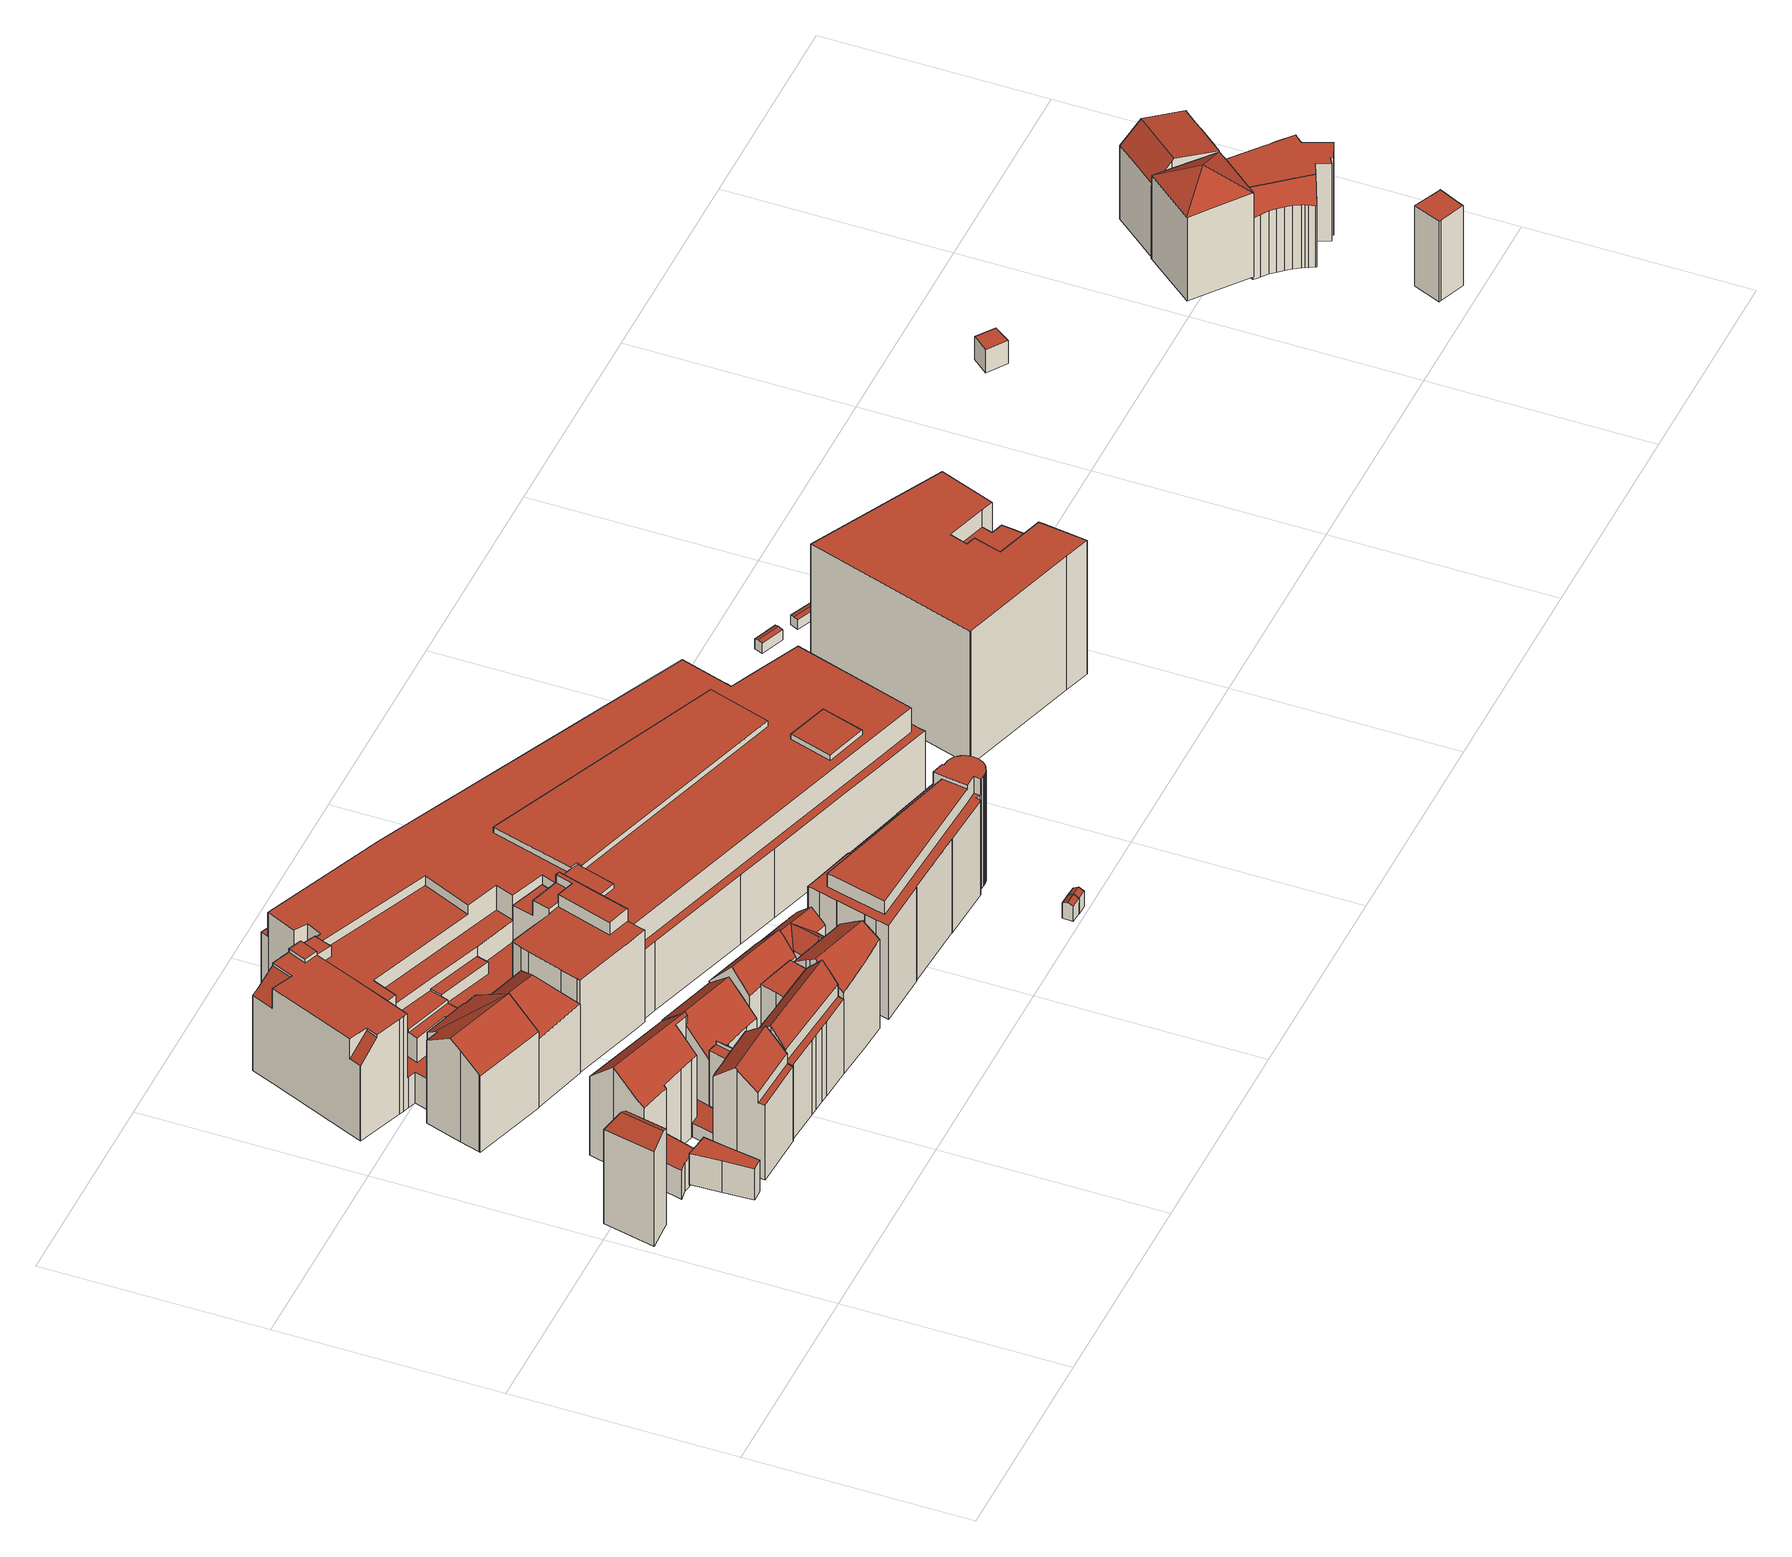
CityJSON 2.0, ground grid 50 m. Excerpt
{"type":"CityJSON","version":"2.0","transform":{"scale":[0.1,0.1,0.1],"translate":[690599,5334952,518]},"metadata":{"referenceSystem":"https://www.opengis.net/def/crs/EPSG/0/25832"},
"CityObjects":{
"building1":{"type":"Building","attributes":{"Gemeindeschluessel":"09162000","HoeheDach":"545.449","HoeheGrund":"519.970","Methode":"2000","NiedrigsteTraufeDesGebaeudes":"544.464","Geometrietyp2DReferenz":"3000","function":"31001_9998","roofType":"3100","measuredHeight":25.48,"storeysAboveGround":7},"geometry":[{"type":"MultiSurface","lod":"2","boundaries":[[[0,1,2,3,4,5,6]],[[7,8,9,10,11]],[[3,12,13,4]],[[6,9,8,0]],[[10,9,6,5,4,13]],[[0,8,7,1]],[[3,2,1,7,11,12]],[[11,10,13,12]]],"semantics":{"surfaces":[{"type":"GroundSurface"},{"type":"RoofSurface"},{"type":"WallSurface"}],"values":[0,1,2,2,2,2,2,1]}}]},
"building2":{"type":"Building","attributes":{"Gemeindeschluessel":"09162000","HoeheDach":"528.067","HoeheGrund":"520.050","Methode":"1000","NiedrigsteTraufeDesGebaeudes":"528.067","Geometrietyp2DReferenz":"3000","function":"31001_9998","roofType":"1000","measuredHeight":8.02,"storeysAboveGround":2},"geometry":[{"type":"MultiSurface","lod":"2","boundaries":[[[14,15,16,17,18,19,20,21,22,23]],[[15,14,23,24,25,26]],[[27,24,23,22,21,28]],[[18,17,29,30,31,19]],[[20,32,28,21]],[[17,16,15,26,33,29]],[[31,30,29,33,26,25,24,27,28,32]],[[19,31,32,20]]],"semantics":{"surfaces":[{"type":"GroundSurface"},{"type":"WallSurface"},{"type":"RoofSurface"}],"values":[0,1,1,1,1,1,2,1]}}]},
"building3":{"type":"Building","attributes":{"Gemeindeschluessel":"09162000","HoeheDach":"526.898","HoeheGrund":"519.400","Methode":"1000","NiedrigsteTraufeDesGebaeudes":"526.898","Geometrietyp2DReferenz":"3000","function":"31001_9998","roofType":"1000","measuredHeight":7.5,"storeysAboveGround":2},"geometry":[{"type":"MultiSurface","lod":"2","boundaries":[[[34,35,36,37,38,39]],[[40,41,34,39]],[[42,43,44,45,46,47]],[[41,48,49,47,46,45,50,36,35,34]],[[43,42,51,52,40,39,38,37,53,44]],[[52,48,41,40]],[[50,45,44,53,37,36]],[[51,42,47,49,48,52]]],"semantics":{"surfaces":[{"type":"WallSurface"},{"type":"RoofSurface"},{"type":"GroundSurface"}],"values":[0,0,0,1,2,0,0,0]}}]},
"building4":{"type":"Building","attributes":{"Gemeindeschluessel":"09162000","HoeheDach":"546.460","HoeheGrund":"520.240","Methode":"2000","NiedrigsteTraufeDesGebaeudes":"539.466","Geometrietyp2DReferenz":"3000","function":"31001_9998","roofType":"3100","measuredHeight":26.22,"storeysAboveGround":6},"geometry":[{"type":"MultiSurface","lod":"2","boundaries":[[[54,55,56,57,58]],[[59,60,61,62,63,64]],[[65,66,67,68,69,55,54]],[[70,58,57,71,72,73,74,75,76,61,60]],[[76,75,77,78,62,61]],[[79,71,57,56]],[[80,72,71,79]],[[77,75,74,81]],[[81,74,73,82]],[[66,65,83,84]],[[68,67,85,86]],[[67,66,84,85]],[[65,54,58,70,60,59,87,83]],[[85,84,83,87,59,64,88,89,86]],[[80,79,56,55,69,68,86,89,88,64,63,62,78,77,81,82]],[[82,73,72,80]]],"semantics":{"surfaces":[{"type":"WallSurface"},{"type":"RoofSurface"},{"type":"GroundSurface"}],"values":[0,0,0,1,0,0,0,0,0,0,0,1,1,0,2,0]}}]},
"building5":{"type":"Building","attributes":{"Gemeindeschluessel":"09162000","HoeheDach":"545.151","HoeheGrund":"519.370","Methode":"2000","NiedrigsteTraufeDesGebaeudes":"538.276","Geometrietyp2DReferenz":"3000","function":"31001_9998","roofType":"3100","measuredHeight":25.78,"storeysAboveGround":6},"geometry":[{"type":"MultiSurface","lod":"2","boundaries":[[[90,91,92,93]],[[94,95,96,97,98,37]],[[99,100,101,102]],[[93,103,104,105,99,102,106,107,108,109,110,44,37,98,97,111,112,90]],[[113,114,92,91,115,116]],[[110,117,118,44]],[[107,119,120,108]],[[109,121,117,110]],[[122,119,107,106,102,101]],[[118,117,121,120,119,122,101,100,123,113,116,96,95,94]],[[105,123,100,99]],[[108,120,121,109]],[[93,92,114,103]],[[44,118,94,37]],[[96,116,115,112,111,97]],[[123,105,104,103,114,113]],[[112,115,91,90]]],"semantics":{"surfaces":[{"type":"WallSurface"},{"type":"GroundSurface"},{"type":"RoofSurface"}],"values":[0,0,0,1,2,0,0,0,0,2,0,0,0,0,0,0,0]}}]},
"building6":{"type":"Building","attributes":{"Gemeindeschluessel":"09162000","HoeheDach":"524.763","HoeheGrund":"519.710","Methode":"1000","NiedrigsteTraufeDesGebaeudes":"523.167","Geometrietyp2DReferenz":"3000","function":"31001_9998","roofType":"2100","measuredHeight":5.05},"geometry":[{"type":"MultiSurface","lod":"2","boundaries":[[[124,125,126,127]],[[128,129,130,131]],[[132,133,134,135]],[[135,134,136,137]],[[138,139,129,128]],[[127,126,140,141]],[[137,136,125,124]],[[142,143,144,145]],[[140,126,125,136,134,133,144,143,130,129,139]],[[138,128,131,142,145,132,135,137,124,127,141]],[[131,130,143,142]],[[145,144,133,132]],[[141,140,139,138]]],"semantics":{"surfaces":[{"type":"WallSurface"},{"type":"RoofSurface"},{"type":"GroundSurface"}],"values":[0,0,0,0,0,0,0,0,1,2,0,0,0]}}]},
"building7":{"type":"Building","attributes":{"Gemeindeschluessel":"09162000","HoeheDach":"544.470","HoeheGrund":"519.106","Methode":"2000","NiedrigsteTraufeDesGebaeudes":"538.757","Geometrietyp2DReferenz":"3000","function":"31001_9998","roofType":"2100","measuredHeight":25.36,"storeysAboveGround":6},"geometry":[{"type":"MultiSurface","lod":"2","boundaries":[[[146,147,148,149]],[[150,151,152,153]],[[154,155,156,157]],[[158,159,160,154,157,161,162,146,149,163,150,153,164]],[[146,162,165,166,147]],[[159,167,168,160]],[[153,152,169,164]],[[158,164,169,170,171,172]],[[158,172,167,159]],[[163,173,151,150]],[[160,168,155,154]],[[161,174,165,162]],[[170,169,152,151,173,148,147,166]],[[161,157,156,175,174]],[[149,148,173,163]],[[167,172,171,175,156,155,168]],[[171,170,166,165,174,175]]],"semantics":{"surfaces":[{"type":"WallSurface"},{"type":"GroundSurface"},{"type":"RoofSurface"}],"values":[0,0,0,1,0,0,0,0,0,0,0,0,2,0,0,2,2]}}]},
"building8":{"type":"Building","attributes":{"Gemeindeschluessel":"09162000","HoeheDach":"540.121","HoeheGrund":"520.030","Methode":"2000","NiedrigsteTraufeDesGebaeudes":"536.188","Geometrietyp2DReferenz":"3000","function":"31001_9998","roofType":"2100","measuredHeight":20.09},"geometry":[{"type":"MultiSurface","lod":"2","boundaries":[[[176,177,178,179]],[[180,181,182,183,184,185,186,187,188,189,190]],[[191,189,188,192]],[[186,185,184,193,194,195]],[[196,197,198,199,200,181,180,190,201]],[[201,190,189,191]],[[179,198,197,196,201,191,192,202,195,194,193,203,204,176]],[[179,178,199,198]],[[183,182,205,177,176,204,203,193,184]],[[186,195,202,187]],[[181,200,205,182]],[[199,178,177,205,200]],[[192,188,187,202]]],"semantics":{"surfaces":[{"type":"WallSurface"},{"type":"RoofSurface"},{"type":"GroundSurface"}],"values":[0,1,0,0,0,0,2,0,0,0,0,1,0]}}]},
"building9":{"type":"Building","attributes":{"Gemeindeschluessel":"09162000","HoeheDach":"525.132","HoeheGrund":"520.300","Methode":"2000","NiedrigsteTraufeDesGebaeudes":"524.503","Geometrietyp2DReferenz":"3000","function":"31001_9998","roofType":"1000","measuredHeight":4.83},"geometry":[{"type":"MultiSurface","lod":"2","boundaries":[[[206,207,208,209]],[[210,211,212,213]],[[214,215,216,217]],[[218,219,215,214]],[[220,221,222,223,224,225]],[[226,227,222,221]],[[224,228,219,218,229,225]],[[217,216,211,210]],[[209,208,230,231]],[[213,212,207,206]],[[223,222,227,230,208,207,212,211,216,215,219,228,224]],[[231,226,221,220,225,229,218,214,217,210,213,206,209]],[[231,230,227,226]]],"semantics":{"surfaces":[{"type":"WallSurface"},{"type":"RoofSurface"},{"type":"GroundSurface"}],"values":[0,0,0,0,0,0,0,0,0,0,1,2,0]}}]},
"building10":{"type":"Building","attributes":{"Gemeindeschluessel":"09162000","HoeheDach":"547.150","HoeheGrund":"520.530","Methode":"2000","NiedrigsteTraufeDesGebaeudes":"539.777","Geometrietyp2DReferenz":"3000","function":"31001_9998","roofType":"3100","measuredHeight":26.62,"storeysAboveGround":7},"geometry":[{"type":"MultiSurface","lod":"2","boundaries":[[[232,233,234,235]],[[236,237,238,239]],[[240,241,237,236]],[[242,243,244,245]],[[246,238,237,241,244,243,247,248,249,250]],[[250,249,248,251,252,253,254,255,256]],[[257,246,250,256]],[[258,259,260,252,251]],[[258,247,243,242,261,262,263,264,259]],[[265,266,233,232]],[[252,260,267,268,269,253]],[[239,238,246,257]],[[245,244,241,240]],[[235,234,270,271]],[[271,270,264,263]],[[272,273,266,265]],[[259,264,270,234,233,266,273,267,260]],[[268,267,273,272]],[[247,258,251,248]],[[263,262,261,242,245,240,236,239,257,256,255,254,253,269,268,272,265,232,235,271]]],"semantics":{"surfaces":[{"type":"WallSurface"},{"type":"RoofSurface"},{"type":"GroundSurface"}],"values":[0,0,0,0,1,0,0,1,0,0,0,0,0,0,0,0,1,0,0,2]}}]},
"building11":{"type":"Building","attributes":{"Gemeindeschluessel":"09162000","HoeheDach":"544.207","HoeheGrund":"519.740","Methode":"2000","NiedrigsteTraufeDesGebaeudes":"536.629","Geometrietyp2DReferenz":"3000","function":"31001_9998","roofType":"3100","measuredHeight":24.47,"storeysAboveGround":5},"geometry":[{"type":"MultiSurface","lod":"2","boundaries":[[[274,275,276,277,278,279,280,132,281,145,282,283,284,285,286,287]],[[288,289,290,92,291]],[[145,292,293,282]],[[294,295,296,297,298,299,288,291,300,293,292,301,302]],[[299,298,276,275,274,287,289,288]],[[302,301,292,145,281,132]],[[282,293,300,283]],[[277,297,296,278]],[[300,291,92,285,284,283]],[[286,290,289,287]],[[285,92,290,286]],[[280,279,295,294,302,132]],[[276,298,297,277]],[[278,296,295,279]]],"semantics":{"surfaces":[{"type":"GroundSurface"},{"type":"RoofSurface"},{"type":"WallSurface"}],"values":[0,1,2,1,2,2,2,2,2,2,2,2,2,2]}}]},
"building12":{"type":"Building","attributes":{"Gemeindeschluessel":"09162000","HoeheDach":"544.310","HoeheGrund":"519.245","Methode":"2000","NiedrigsteTraufeDesGebaeudes":"536.930","Geometrietyp2DReferenz":"3000","function":"31001_9998","roofType":"3200","measuredHeight":25.07,"storeysAboveGround":5},"geometry":[{"type":"MultiSurface","lod":"2","boundaries":[[[303,304,305,306]],[[307,308,309,310]],[[307,304,303,311,308]],[[303,306,312,313,311]],[[314,310,309,315,316]],[[317,318,319,320]],[[318,321,316,315,313,312,319]],[[313,315,309,308,311]],[[318,317,322,321]],[[314,322,317,320,305,304,307,310]],[[312,306,305,320,319]],[[314,316,321,322]]],"semantics":{"surfaces":[{"type":"WallSurface"},{"type":"RoofSurface"},{"type":"GroundSurface"}],"values":[0,0,0,1,0,0,1,1,0,2,0,0]}}]},
"building13":{"type":"Building","attributes":{"Gemeindeschluessel":"09162000","HoeheDach":"542.721","HoeheGrund":"520.380","Methode":"1000","NiedrigsteTraufeDesGebaeudes":"542.721","Geometrietyp2DReferenz":"3000","function":"31001_9998","roofType":"1000","measuredHeight":22.34},"geometry":[{"type":"MultiSurface","lod":"2","boundaries":[[[323,324,325,326,327,328]],[[329,328,327,326,330,331,332,333,334,335]],[[336,333,332,337]],[[338,330,326,325]],[[339,323,328,329,335,340]],[[335,334,333,336,341,340]],[[331,330,338,342,337,332]],[[325,324,323,339,340,341,336,337,342,338]]],"semantics":{"surfaces":[{"type":"WallSurface"},{"type":"RoofSurface"},{"type":"GroundSurface"}],"values":[0,1,0,0,0,0,0,2]}}]},
"building14":{"type":"Building","attributes":{"Gemeindeschluessel":"09162000","HoeheDach":"547.236","HoeheGrund":"519.990","Methode":"2000","NiedrigsteTraufeDesGebaeudes":"540.544","Geometrietyp2DReferenz":"3000","function":"31001_9998","roofType":"3100","measuredHeight":27.25,"storeysAboveGround":7},"geometry":[{"type":"MultiSurface","lod":"2","boundaries":[[[343,344,345,346,347,348,349]],[[350,351,352,353,354,343,349,355]],[[356,357,358,359,360,361,362,363,364,365,366,367,368]],[[366,348,347,367]],[[362,361,352,351,350,363]],[[368,346,345,356]],[[363,350,355,364]],[[354,359,358,357,344,343]],[[355,349,348,366,365,364]],[[359,354,353,360]],[[356,345,344,357]],[[360,353,352,361]],[[367,347,346,368]]],"semantics":{"surfaces":[{"type":"RoofSurface"},{"type":"GroundSurface"},{"type":"WallSurface"}],"values":[0,0,1,2,2,2,2,2,2,2,2,2,2]}}]},
"building15":{"type":"Building","attributes":{"Gemeindeschluessel":"09162000","HoeheDach":"546.411","HoeheGrund":"520.510","Methode":"1000","NiedrigsteTraufeDesGebaeudes":"541.504","Geometrietyp2DReferenz":"3000","function":"31001_9998","roofType":"3100","measuredHeight":25.9,"storeysAboveGround":7},"geometry":[{"type":"MultiSurface","lod":"2","boundaries":[[[369,326,370,371]],[[372,373,374,375,376,377,378,379,242,380,381,263,271,369,371,382,383,384,385]],[[386,377,376,375,387,388]],[[388,387,389,390,391,392,393,394,395,370,326,396,397,398]],[[399,400,386,388,398,401,402]],[[372,391,390,373]],[[379,378,377,386,400,399,402,242]],[[384,393,392,385]],[[263,397,396,271]],[[371,370,395,382]],[[402,401,398,397,263,381,380,242]],[[382,395,394,383]],[[385,392,391,372]],[[383,394,393,384]],[[375,374,373,390,389,387]],[[271,396,326,369]]],"semantics":{"surfaces":[{"type":"WallSurface"},{"type":"GroundSurface"},{"type":"RoofSurface"}],"values":[0,1,0,2,2,0,0,0,0,0,0,0,0,0,0,0]}}]},
"building16":{"type":"Building","attributes":{"Gemeindeschluessel":"09162000","HoeheDach":"546.351","HoeheGrund":"519.270","Methode":"2000","NiedrigsteTraufeDesGebaeudes":"540.350","Geometrietyp2DReferenz":"3000","function":"31001_9998","roofType":"1000","measuredHeight":27.08,"storeysAboveGround":7},"geometry":[{"type":"MultiSurface","lod":"2","boundaries":[[[403,404,405,406]],[[407,408,409,410,411,412,413,414,415,403,406,416,417,418,419,420,421,422,423,424,425,426]],[[427,428,429,430,410,409,408,407,426,431]],[[404,432,433,434]],[[435,436,437,438,439,440]],[[441,411,410,430]],[[421,420,419,442,443,444]],[[418,417,416,445,446,447,442,419]],[[448,449,450,451,437,436,452,453,454]],[[455,438,437,451]],[[425,424,423,456,457,458]],[[416,406,405,459,440,439,460,461,462,445]],[[463,464,452,436,435,440,459]],[[404,434,463,459,405]],[[456,423,422,465]],[[413,412,466,467,468,469,470]],[[415,471,432,404,403]],[[465,422,421,444]],[[460,439,438,455]],[[434,433,464,463]],[[466,412,411,441]],[[414,413,470,472,471,415]],[[451,450,449,448,468,467,466,441,430,429,428,427,431,458,457,456,465,444,443,442,447,446,445,462,461,460,455]],[[431,426,425,458]],[[448,454,469,468]],[[472,470,469,454,453,452,464,433,432,471]]],"semantics":{"surfaces":[{"type":"WallSurface"},{"type":"RoofSurface"},{"type":"GroundSurface"}],"values":[0,1,0,0,1,0,0,0,0,0,0,0,0,1,0,0,0,0,0,0,0,0,2,0,0,1]}}]},
"building17":{"type":"Building","attributes":{"Gemeindeschluessel":"09162000","HoeheDach":"543.432","HoeheGrund":"520.150","Methode":"2000","NiedrigsteTraufeDesGebaeudes":"525.009","Geometrietyp2DReferenz":"3000","function":"31001_9998","roofType":"3100","measuredHeight":23.28,"storeysAboveGround":6},"geometry":[{"type":"MultiSurface","lod":"2","boundaries":[[[473,474,475]],[[476,477,473,475,478]],[[473,477,479,474]],[[480,481,482,483,484,485,486]],[[487,488,489,490,482,481,491]],[[489,492,493,494,490]],[[495,496,477,476,497,498]],[[483,499,500,501,502,484]],[[503,504,505,506,507,508]],[[491,481,480,509]],[[510,511,512,513,495,498]],[[514,515,516,517,518,519]],[[520,521,522,523]],[[475,524,503,508,478]],[[493,499,483,494]],[[525,492,489,488]],[[474,479,524,475]],[[526,484,502,501,522,521,527,528,529,530,531,515,514,519,505,504]],[[506,505,519,518]],[[494,483,482,490]],[[529,528,527,532,533,534,535,530]],[[499,493,492,525,536,537,500]],[[516,515,531,538]],[[479,484,526,504,503,524]],[[538,531,530,535]],[[532,527,521,520]],[[523,539,537,536,525,488,487,491,509,540,511,510,498,497,476,478,508,507,506,518,517,516,538,535,534,533,532,520]],[[540,509,480,486,512,511]],[[500,537,539,523,522,501]],[[513,512,486,485,484,479,477,496,495]]],"semantics":{"surfaces":[{"type":"RoofSurface"},{"type":"WallSurface"},{"type":"GroundSurface"}],"values":[0,1,1,0,1,0,1,0,1,1,1,1,1,1,1,1,1,0,1,1,1,1,1,0,1,1,2,1,1,0]}}]},
"building18":{"type":"Building","attributes":{"name":"Karstadt Bahnhofplatz (P16) (Vincipark), Königshof (P13)","Gemeindeschluessel":"09162000","HoeheDach":"544.430","HoeheGrund":"518.740","Methode":"2000","NiedrigsteTraufeDesGebaeudes":"526.740","Geometrietyp2DReferenz":"3000","function":"31001_9998","roofType":"1000","measuredHeight":25.69,"storeysAboveGround":5},"geometry":[{"type":"MultiSurface","lod":"2","boundaries":[[[541,542,543,544]],[[545,546,547,548]],[[549,550,551,552,553,554,555]],[[556,557,558,559]],[[560,561,562,563,564,565,566]],[[564,563,567,568,569,570,571,572,565]],[[573,574,575,576]],[[577,578,579,580,581,582,583,584,573,576,585,586,587,588,589,590,591,592,593,594,595,596,597,598,599,600,601,602,603,604,605,606,607,608,609,610,611,612,613,614,615,616,617,618,619,620,621,622,623,624,625,626,627,628,629,630,541,544,631,632,633,634,635,636,637,638]],[[639,640,641,588,587]],[[642,643,644,645]],[[646,647,648,634,633,632,631,649]],[[650,651,652,653]],[[654,655,656,657]],[[636,635,634,648,658,659]],[[660,643,642,661,662,663,664]],[[608,607,665,666,667,668,609]],[[669,670,671,672]],[[673,674,675,676,677,620,619,618,617,678]],[[679,680,681,558,557,682]],[[683,684,596,595,594,568,567]],[[593,592,591,685,686,687,569,568,594]],[[601,600,688,645,644,689,602]],[[690,691,692,693]],[[694,695,696,697,698,699,700,701]],[[604,603,702,703,704,705,605]],[[555,554,553,706,707]],[[704,703,708,709]],[[544,543,649,631]],[[575,710,711,712,586,585,576]],[[713,714,715,716,717,718,616,615,614,613]],[[602,689,702,603]],[[719,720,721,722,723,724,725]],[[628,726,727,629]],[[728,729,730,731,732,733,641]],[[586,712,639,587]],[[657,656,670,669]],[[546,545,722,734,566,565,572,735,736,737]],[[738,691,690,726,628,627,626]],[[582,581,580,579,739,740,741,742,743,583]],[[651,744,677,676,652]],[[597,745,746,598]],[[747,748,674,673]],[[653,652,676,675]],[[623,749,750,624]],[[751,731,682,557,556]],[[752,562,753,754]],[[755,732,731,751]],[[583,743,756,584]],[[747,673,678,718,717]],[[737,736,735,757,758,550,549,759,760]],[[730,679,682,731]],[[584,756,574,573]],[[605,705,761,606]],[[672,671,655,654]],[[656,655,671,670]],[[549,555,707,759]],[[754,753,762,663,662]],[[579,578,577,763,764,739]],[[765,766,767,768]],[[606,761,665,607]],[[769,770,771,668,667,772,773,650,653,675,674,748,716,715]],[[598,746,774,599]],[[709,708,719,725]],[[599,774,688,600]],[[638,775,763,577]],[[625,776,738,626]],[[660,664,721,720]],[[729,680,679,730]],[[616,718,678,617]],[[666,777,548,547,760,759,707,706,744,651,650,773,772,667]],[[733,732,755,685,591,590,589]],[[663,762,561,560]],[[596,684,745,597]],[[569,687,778,570]],[[571,570,778,779,757,735,572]],[[780,766,765,781,694,701]],[[693,697,696,695,694,781,765,768,782,783,710,575,574,756,743,742,741,740,739,764,763,775,784,659,658,648,647,646,649,543,542,785,727,726,690]],[[717,716,748,747]],[[744,706,553,552,749,623,622,621,620,677]],[[758,786,551,550]],[[787,681,680,729,788]],[[693,692,698,697]],[[784,775,638,637,636,659]],[[783,782,768,767,789,790,711,710]],[[609,668,771,610]],[[611,610,771,770,791,792,612]],[[612,792,713,613]],[[559,558,681,787]],[[664,663,560,566,734,722,721]],[[757,779,786,758]],[[629,727,785,630]],[[793,769,715,714]],[[791,770,769,793]],[[624,750,776,625]],[[708,703,702,689,644,643,660,720,719]],[[665,761,705,704,709,725,724,723,777,666]],[[688,774,746,745,684,683,752,754,662,661,642,645]],[[753,562,561,762]],[[786,779,778,687,686,685,755,751,556,559,787,788,794,640,639,712,711,790,789,767,766,780,701,700,699,698,692,691,738,776,750,749,552,551],[672,654,657,669]],[[791,793,714,713,792]],[[546,737,760,547]],[[683,567,563,562,752]],[[630,785,542,541]],[[723,722,545,548,777]],[[788,729,728,794]],[[588,641,733,589]],[[794,728,641,640]]],"semantics":{"surfaces":[{"type":"WallSurface"},{"type":"RoofSurface"},{"type":"GroundSurface"}],"values":[0,1,0,0,0,1,0,2,0,0,0,0,0,0,0,0,0,0,1,0,0,0,0,0,0,1,0,0,0,0,0,0,0,1,0,0,0,0,0,1,0,0,0,0,0,0,0,0,1,1,0,0,0,0,1,0,0,0,0,0,1,0,0,0,0,0,0,0,0,0,0,0,0,0,0,0,1,0,0,0,0,0,0,0,0,0,0,0,1,0,0,0,0,0,1,1,1,1,1,1,0,0,0,0,0,0,0]}}]},
"building19":{"type":"Building","attributes":{"Gemeindeschluessel":"09162000","HoeheDach":"548.930","HoeheGrund":"520.300","Methode":"2000","NiedrigsteTraufeDesGebaeudes":"525.011","Geometrietyp2DReferenz":"3000","function":"31001_9998","roofType":"1000","measuredHeight":28.63,"storeysAboveGround":6},"geometry":[{"type":"MultiSurface","lod":"2","boundaries":[[[795,796,797,798]],[[799,800,801,802]],[[803,804,805,806]],[[807,808,809,810]],[[811,812,813,814]],[[815,816,817,818]],[[819,820,821,822,823,824]],[[802,801,825,826]],[[827,798,797,828,829,830,831]],[[797,796,832,833,834,835,836,837,809,808,838,839,840,841,842,843,813,812,825,801,800,844,845,846,847,848,849,850,851,852,853,854,828]],[[855,856,857,858]],[[859,860,861,862]],[[863,864,865,866,867]],[[868,869,870,871]],[[872,838,808,807]],[[873,874,875,876,877,872,807,810,878,879,880,881,882,883,884,859,862,885,886,887,888,855,858,868,871,889,890,891,892,863,867,893,894,895,896,897,898,899,900,901,902,803,806,823,822,821,903,904,905,906,907,908,909,910,911,912,913,799,802,826,811,814]],[[911,846,845,912]],[[873,843,842,874]],[[880,835,834,881]],[[867,866,914,893]],[[892,915,864,863]],[[865,864,916,917]],[[829,817,816,918,830]],[[906,905,904,919,920,852,851]],[[889,871,870,921,922,890]],[[875,841,840,876]],[[882,833,832,883]],[[850,849,908,907,906,851]],[[910,847,846,911]],[[908,849,848,909]],[[916,923,924,898,897,896]],[[826,825,812,811]],[[879,836,835,880]],[[881,834,833,882]],[[893,914,489,894]],[[830,918,816,815,925,831]],[[922,926,915,892,891,890]],[[927,928,902,901,900,929]],[[894,489,492,895]],[[877,839,838,872]],[[876,840,839,877]],[[879,878,810,809,837,836]],[[886,930,931,887]],[[885,932,930,886]],[[884,883,832,796,795,860,859]],[[909,848,847,910]],[[865,917,492,489,914,866]],[[903,933,919,904]],[[817,829,828,854,853,934,818]],[[844,800,799,913,912,845]],[[874,842,841,875]],[[902,928,804,803]],[[806,805,824,823]],[[921,870,869,857,856,935,931,930,932,861,860,795,798,827,831,925,815,818,934,920,919,933,820,819,824,805,804,928,927,929,936,924,923,916,864,915,926,922]],[[814,813,843,873]],[[862,861,932,885]],[[858,857,869,868]],[[934,853,852,920]],[[924,936,929,900,899,898]],[[896,895,492,917,916]],[[821,820,933,903]],[[888,887,931,935,856,855]]],"semantics":{"surfaces":[{"type":"WallSurface"},{"type":"RoofSurface"},{"type":"GroundSurface"}],"values":[0,0,0,0,0,0,0,0,0,1,0,0,0,0,0,2,0,0,0,0,0,0,1,0,0,0,0,0,0,0,0,0,0,0,0,0,0,0,0,0,0,0,0,0,0,0,1,0,0,0,0,0,0,1,0,0,0,0,0,0,0,0]}}]},
"building20":{"type":"Building","attributes":{"Gemeindeschluessel":"09162000","HoeheDach":"525.370","HoeheGrund":"520.760","Methode":"2000","NiedrigsteTraufeDesGebaeudes":"524.695","Geometrietyp2DReferenz":"3000","function":"51009_1610","roofType":"3100","measuredHeight":4.61},"geometry":[{"type":"MultiSurface","lod":"2","boundaries":[[[937,938,939,940]],[[940,939,941,942,943]],[[944,945,946,938,937]],[[941,939,938,946]],[[944,937,940,943]],[[943,942,945,944]],[[942,941,946,945]]],"semantics":{"surfaces":[{"type":"WallSurface"},{"type":"RoofSurface"},{"type":"GroundSurface"}],"values":[0,0,0,1,2,0,1]}}]},
"building21":{"type":"Building","attributes":{"Gemeindeschluessel":"09162000","HoeheDach":"525.340","HoeheGrund":"520.710","Methode":"2000","NiedrigsteTraufeDesGebaeudes":"524.668","Geometrietyp2DReferenz":"3000","function":"51009_1610","roofType":"3100","measuredHeight":4.63},"geometry":[{"type":"MultiSurface","lod":"2","boundaries":[[[947,942,948,939,949]],[[950,951,942,947]],[[947,949,952,950]],[[952,953,954,951,950]],[[949,939,953,952]],[[951,954,948,942]],[[954,953,939,948]]],"semantics":{"surfaces":[{"type":"WallSurface"},{"type":"GroundSurface"},{"type":"RoofSurface"}],"values":[0,0,1,0,0,2,2]}}]},
"building22":{"type":"Building","attributes":{"Gemeindeschluessel":"09162000","HoeheDach":"554.430","HoeheGrund":"519.728","Methode":"1000","NiedrigsteTraufeDesGebaeudes":"550.030","Geometrietyp2DReferenz":"3000","function":"31001_2000","roofType":"1000","measuredHeight":34.7,"storeysAboveGround":9},"geometry":[{"type":"MultiSurface","lod":"2","boundaries":[[[955,956,957,958,959,960,961,962,963,964,965,966,967,968]],[[965,969,970,966]],[[959,971,972,960]],[[960,972,973,974,961]],[[958,975,971,959]],[[966,970,976,967]],[[963,977,978,964]],[[956,979,980,957]],[[967,976,981,968]],[[982,983,973,972]],[[957,980,975,958]],[[968,981,984,955]],[[985,986,983,982]],[[961,974,987,962]],[[962,987,977,963]],[[955,984,988,979,956]],[[979,988,989,990]],[[990,989,991,992]],[[964,978,969,965]],[[985,982,972,971,975,980,979,990,992]],[[992,991,986,985]],[[978,977,987,974,973,983,986,991,989,988,984,981,976,970,969]]],"semantics":{"surfaces":[{"type":"GroundSurface"},{"type":"WallSurface"},{"type":"RoofSurface"}],"values":[0,1,1,1,1,1,1,1,1,1,1,1,1,1,1,1,1,1,1,2,1,2]}}]},
"building23":{"type":"Building","attributes":{"Gemeindeschluessel":"09162000","HoeheDach":"522.760","HoeheGrund":"520.050","Methode":"2000","NiedrigsteTraufeDesGebaeudes":"522.549","Geometrietyp2DReferenz":"3000","function":"51009_1610","roofType":"3100","measuredHeight":2.71},"geometry":[{"type":"MultiSurface","lod":"2","boundaries":[[[993,994,995,996,997,998]],[[999,1000,1001,997,996,995]],[[997,1001,1002,998]],[[1003,1004,1000,999]],[[994,993,998,1002,1004,1003]],[[1004,1002,1001,1000]],[[994,1003,999,995]]],"semantics":{"surfaces":[{"type":"GroundSurface"},{"type":"WallSurface"},{"type":"RoofSurface"}],"values":[0,1,1,2,1,2,1]}}]},
"building24":{"type":"Building","attributes":{"Gemeindeschluessel":"09162000","HoeheDach":"522.833","HoeheGrund":"520.160","Methode":"1000","NiedrigsteTraufeDesGebaeudes":"522.588","Geometrietyp2DReferenz":"3000","function":"51009_1610","roofType":"3100","measuredHeight":2.67},"geometry":[{"type":"MultiSurface","lod":"2","boundaries":[[[1005,1006,1007,1008]],[[1009,1010,1011,1012,1013,1014]],[[1008,1007,1015,1013,1012,1011]],[[1010,1009,1014,1016,1006,1005]],[[1013,1015,1016,1014]],[[1010,1005,1008,1011]],[[1006,1016,1015,1007]]],"semantics":{"surfaces":[{"type":"RoofSurface"},{"type":"GroundSurface"},{"type":"WallSurface"}],"values":[0,1,2,2,2,2,0]}}]},
"building25":{"type":"Building","attributes":{"Gemeindeschluessel":"09162000","HoeheDach":"522.840","HoeheGrund":"520.110","Methode":"2000","NiedrigsteTraufeDesGebaeudes":"522.553","Geometrietyp2DReferenz":"3000","function":"51009_1610","roofType":"3100","measuredHeight":2.73},"geometry":[{"type":"MultiSurface","lod":"2","boundaries":[[[1017,1018,1019,1020]],[[1018,1021,1022,1019]],[[1017,1023,1024,1025,1021,1018]],[[1026,1027,1025,1024]],[[1019,1022,1027,1026,1028,1020]],[[1021,1025,1027,1022]],[[1023,1017,1020,1028,1026,1024]]],"semantics":{"surfaces":[{"type":"WallSurface"},{"type":"RoofSurface"},{"type":"GroundSurface"}],"values":[0,1,0,0,0,1,2]}}]},
"building26":{"type":"Building","attributes":{"Gemeindeschluessel":"09162000","HoeheDach":"525.485","HoeheGrund":"519.485","Methode":"3220","NiedrigsteTraufeDesGebaeudes":"525.485","Geometrietyp2DReferenz":"3000","function":"51009_1610","roofType":"9999","measuredHeight":6},"geometry":[{"type":"MultiSurface","lod":"2","boundaries":[[[1029,1030,1031,1032]],[[1033,1034,1035,1036]],[[1030,1033,1036,1031]],[[1033,1030,1029,1034]],[[1035,1032,1031,1036]],[[1034,1029,1032,1035]]],"semantics":{"surfaces":[{"type":"WallSurface"},{"type":"RoofSurface"},{"type":"GroundSurface"}],"values":[0,0,0,1,2,0]}}]},
"building27":{"type":"Building","attributes":{"Gemeindeschluessel":"09162000","HoeheDach":"546.380","HoeheGrund":"519.650","Methode":"2000","NiedrigsteTraufeDesGebaeudes":"541.203","Geometrietyp2DReferenz":"3000","function":"31001_9998","roofType":"3500","measuredHeight":26.73,"storeysAboveGround":6},"geometry":[{"type":"MultiSurface","lod":"2","boundaries":[[[1037,1038,1039,1040]],[[1041,1042,1043,1044]],[[1045,1046,1037,1040,1047,1048,1049,1050,1043,1042,1051,1052]],[[1053,1039,1038,1054,1055,1056,1057]],[[1051,1058,1056,1052]],[[1059,1060,1044,1043,1050,1049]],[[1048,1047,1040,1039,1053,1061,1059,1049]],[[1061,1053,1057,1060,1059]],[[1046,1054,1038,1037]],[[1057,1056,1058,1041,1044]],[[1046,1045,1052,1056,1055,1054]],[[1057,1044,1060]],[[1042,1041,1058,1051]]],"semantics":{"surfaces":[{"type":"WallSurface"},{"type":"GroundSurface"},{"type":"RoofSurface"}],"values":[0,0,1,2,0,0,0,2,0,2,0,2,0]}}]},
"building28":{"type":"Building","attributes":{"Gemeindeschluessel":"09162000","HoeheDach":"539.366","HoeheGrund":"518.608","Methode":"1000","NiedrigsteTraufeDesGebaeudes":"539.366","Geometrietyp2DReferenz":"3000","function":"31001_9998","roofType":"1000","measuredHeight":20.76,"storeysAboveGround":5},"geometry":[{"type":"MultiSurface","lod":"2","boundaries":[[[1062,1063,1064,1065]],[[1066,1067,1068,1069]],[[1069,1068,1070,1071]],[[1072,1066,1069,1071,1065,1064,1073,1074,1075,1076,1077]],[[1066,1072,1077,1078,1079,1067]],[[1071,1070,1062,1065]],[[1080,1078,1077,1076,1075,1081]],[[1070,1068,1067,1079,1078,1080,1081,1082,1083,1063,1062]],[[1064,1063,1083,1073]],[[1082,1081,1075,1074,1073,1083]]],"semantics":{"surfaces":[{"type":"WallSurface"},{"type":"GroundSurface"},{"type":"RoofSurface"}],"values":[0,0,0,1,0,0,0,2,0,0]}}]},
"building29":{"type":"Building","attributes":{"Gemeindeschluessel":"09162000","HoeheDach":"538.860","HoeheGrund":"518.670","Methode":"2000","NiedrigsteTraufeDesGebaeudes":"534.461","Geometrietyp2DReferenz":"3000","function":"31001_9998","roofType":"1000","measuredHeight":20.19,"storeysAboveGround":4},"geometry":[{"type":"MultiSurface","lod":"2","boundaries":[[[1084,1085,1086,1087]],[[1088,1089,1090,1091,1092,1093]],[[1094,1095,1096,1097]],[[1098,1099,1100,1101,1102,1103]],[[1104,1105,1106,1107]],[[1108,1109,1110,1111,1112,1113]],[[1114,1087,1086,1115,1116,1117]],[[1118,1119,1100,1099]],[[1120,1121,1122,1123,1124,1125]],[[1126,1127,1085,1084]],[[1128,1129,1130,1131]],[[1125,1124,1132,1133]],[[1116,1134,1135,1136,1108,1113,1137,1138,1117]],[[1097,1096,1139,1140]],[[1092,1141,1107,1106,1142,1093]],[[1131,1130,1119,1118]],[[1143,1144,1145,1103,1102,1146,1147,1148,1149]],[[1146,1102,1101,1100,1119,1130,1129,1089,1088,1093,1142,1106,1105,1150,1151,1152,1110,1109,1108,1136]],[[1153,1152,1151,1154]],[[1133,1132,1095,1094]],[[1090,1089,1129,1128]],[[1128,1131,1118,1099,1098,1103,1145,1144,1143,1121,1120,1125,1133,1094,1097,1140,1126,1084,1087,1114,1117,1138,1137,1113,1112,1111,1153,1154,1155,1104,1107,1141,1092,1091,1090]],[[1140,1139,1127,1126]],[[1111,1110,1152,1153]],[[1143,1149,1122,1121]],[[1150,1105,1104,1155,1154,1151]],[[1136,1135,1147,1146]],[[1115,1086,1085,1127,1139,1096,1095,1132,1124,1123,1122,1149,1148,1147,1135,1134,1116]]],"semantics":{"surfaces":[{"type":"WallSurface"},{"type":"RoofSurface"},{"type":"GroundSurface"}],"values":[0,0,0,0,0,0,0,0,0,0,0,0,0,0,0,0,0,1,0,0,0,2,0,0,0,0,0,1]}}]},
"building30":{"type":"Building","attributes":{"Gemeindeschluessel":"09162000","HoeheDach":"543.573","HoeheGrund":"519.500","Methode":"2000","NiedrigsteTraufeDesGebaeudes":"538.307","Geometrietyp2DReferenz":"3000","function":"31001_9998","roofType":"3100","measuredHeight":24.07,"storeysAboveGround":6},"geometry":[{"type":"MultiSurface","lod":"2","boundaries":[[[1156,1157,1158,1159,1160,1161]],[[1162,1163,1164,1165,1166]],[[1167,1168,1169,1170,1171,1172]],[[1173,1156,1161,1174,1175,1176]],[[1177,1158,1157,1156,1173,1176,1162,1166,1178,1172,1171,1170,1179,1180,1181]],[[1177,1181,1182,1183]],[[1184,1167,1172,1178,1185]],[[1176,1175,1163,1162]],[[1166,1165,1185,1178]],[[1161,1160,1159,1183,1182,1186,1187,1174]],[[1187,1186,1182,1181,1180,1179,1170,1169]],[[1177,1183,1159,1158]],[[1164,1163,1175,1174,1187,1169,1168,1167,1184,1185,1165]]],"semantics":{"surfaces":[{"type":"WallSurface"},{"type":"GroundSurface"},{"type":"RoofSurface"}],"values":[0,0,0,0,1,0,0,0,0,2,0,0,2]}}]}
},
"vertices":[
[81,429,20],[75,397,20],[62,397,20],[6,394,20],[31,512,20],[83,496,20],[95,492,20],[75,397,269],[81,429,269],[95,492,269],[83,496,274],[62,397,274],[6,394,265],[31,512,265],
[250,338,20],[239,266,20],[234,266,20],[210,265,20],[210,270,20],[207,333,20],[204,402,20],[232,398,20],[248,396,20],[260,394,20],[260,394,101],[250,338,101],[239,266,101],[248,396,101],[232,398,101],[210,265,101],[210,270,101],[207,333,101],[204,402,101],[234,266,101],
[163,401,89],[166,413,89],[185,490,89],[185,490,14],[166,413,14],[163,401,14],[187,405,14],[187,405,89],[232,398,14],[249,454,14],[255,472,14],[255,472,89],[249,454,89],[232,398,89],[204,402,89],[206,402,89],[254,472,89],[206,402,14],[204,402,14],[254,472,14],
[416,316,274],[416,316,22],[419,328,22],[419,328,284],[419,328,285],[279,332,282],[279,335,285],[285,385,242],[285,385,22],[279,335,22],[279,332,22],[405,277,241],[405,277,215],[401,263,215],[401,263,22],[405,277,22],[281,335,285],[427,356,261],[431,371,248],[433,378,242],[359,382,242],[324,383,242],[295,385,242],[324,383,22],[295,385,22],[427,356,22],[431,371,22],[359,382,22],[433,378,22],[274,284,241],[274,284,215],[272,269,215],[272,269,22],[278,325,276],[278,325,22],[274,284,22],
[426,552,14],[426,552,218],[413,507,261],[413,507,14],[185,490,203],[189,506,217],[203,562,271],[203,562,14],[189,506,14],[403,492,14],[403,492,266],[374,501,266],[374,501,14],[411,502,14],[410,496,14],[408,491,14],[359,451,14],[359,450,14],[343,454,14],[308,463,14],[256,477,14],[203,563,14],[217,619,14],[410,496,272],[411,502,266],[217,619,218],[203,563,272],[256,477,211],[255,472,206],[359,450,216],[343,454,215],[308,463,214],[359,451,217],[408,491,267],
[365,386,17],[365,386,65],[362,389,64],[362,389,17],[343,454,17],[343,454,52],[359,450,57],[359,450,17],[386,435,17],[386,435,67],[374,395,67],[374,395,17],[370,396,66],[370,396,17],[324,383,17],[324,383,52],[359,382,63],[359,382,17],[374,501,17],[374,501,58],[403,492,68],[403,492,17],
[226,969,11],[226,969,209],[228,968,209],[228,968,11],[333,932,11],[333,932,212],[363,923,212],[363,923,11],[146,826,11],[146,826,211],[160,870,245],[160,870,11],[329,816,11],[313,767,11],[145,822,11],[186,953,11],[218,943,11],[334,936,11],[362,916,11],[218,943,226],[222,954,219],[313,767,208],[145,822,208],[362,916,216],[337,841,265],[337,840,265],[329,816,246],[334,936,210],[186,953,226],[168,896,265],
[444,419,20],[444,419,182],[437,393,182],[437,393,20],[370,381,212],[395,380,212],[408,429,212],[398,432,212],[386,435,212],[385,432,212],[374,395,212],[370,396,212],[365,386,212],[362,389,212],[359,382,212],[362,389,20],[365,386,20],[386,435,20],[385,432,20],[374,395,20],[370,381,20],[395,380,20],[433,378,20],[433,378,182],[395,380,221],[359,382,20],[370,396,20],[398,432,20],[408,429,20],[408,429,221],
[498,388,23],[498,388,69],[529,376,71],[529,376,23],[444,419,23],[444,419,65],[502,403,69],[502,403,23],[433,378,23],[433,378,65],[437,393,65],[437,393,23],[431,371,23],[431,371,65],[476,352,23],[514,348,23],[514,348,71],[476,352,68],[427,356,65],[427,356,23],[519,348,23],[519,348,71],[430,366,65],[430,366,23],[526,367,71],[526,367,23],
[519,348,25],[519,348,248],[552,345,248],[552,345,25],[500,256,25],[500,256,218],[485,257,218],[485,257,25],[527,254,25],[527,254,218],[622,247,25],[622,247,218],[547,252,218],[547,252,25],[403,263,218],[627,261,218],[406,280,218],[401,264,218],[401,263,218],[406,280,248],[416,316,289],[416,316,25],[406,280,25],[401,264,25],[401,263,25],[403,263,25],[627,261,248],[638,299,291],[416,318,291],[627,261,25],[638,299,25],[646,329,25],[646,329,257],[514,348,25],[514,348,248],[419,328,280],[419,328,25],[416,318,25],[648,337,248],[648,337,25],[427,356,25],[427,356,248],
[551,462,17],[544,435,17],[537,412,17],[532,395,17],[502,403,17],[444,419,17],[428,424,17],[387,436,17],[408,491,17],[411,502,17],[412,505,17],[413,507,17],[426,552,17],[565,509,17],[551,462,262],[565,509,220],[426,552,220],[412,505,262],[403,492,247],[408,491,247],[428,424,188],[444,419,188],[502,403,191],[532,395,192],[537,412,209],[544,435,234],[411,502,259],[387,436,188],[386,435,186],
[329,816,238],[329,816,12],[313,767,12],[313,767,189],[362,916,12],[362,916,191],[486,878,191],[486,878,12],[338,843,263],[438,732,193],[408,821,263],[480,858,12],[486,877,193],[480,858,192],[443,741,12],[443,741,190],[440,732,190],[440,732,12],[455,779,191],[455,779,12],
[648,337,24],[651,345,24],[658,368,24],[658,368,247],[651,345,247],[648,337,247],[605,341,247],[660,376,247],[610,391,247],[570,402,247],[559,365,247],[556,355,247],[552,345,247],[559,365,24],[570,402,24],[660,376,24],[605,341,24],[552,345,24],[556,355,24],[610,391,24],
[688,411,292],[691,420,281],[696,436,261],[705,466,225],[600,498,225],[565,509,225],[549,454,292],[570,402,242],[610,391,243],[660,376,243],[676,371,244],[685,400,279],[537,412,241],[696,436,20],[691,420,20],[688,411,20],[685,400,20],[676,371,20],[660,376,20],[610,391,20],[570,402,20],[537,412,20],[549,454,20],[565,509,20],[600,498,20],[705,466,20],
[658,368,25],[703,355,247],[703,355,25],[793,306,25],[790,293,25],[788,288,25],[787,283,25],[785,274,25],[775,234,25],[773,234,25],[710,239,25],[627,264,25],[643,316,25],[710,353,25],[742,344,25],[763,337,25],[798,327,25],[775,234,256],[787,283,278],[785,274,284],[788,288,275],[790,293,271],[793,306,262],[798,327,247],[763,337,247],[742,344,247],[710,353,247],[648,337,270],[646,329,275],[643,316,284],[710,239,247],[773,234,256],[627,264,247],[622,247,235],
[628,857,252],[628,857,263],[603,865,263],[603,865,252],[545,699,252],[575,689,252],[617,676,252],[628,673,252],[631,683,252],[637,702,252],[641,714,252],[630,718,252],[588,731,252],[603,864,252],[597,865,252],[556,880,252],[498,900,252],[497,898,252],[486,878,252],[480,858,252],[455,779,252],[453,773,252],[443,741,252],[440,732,252],[545,699,13],[575,689,13],[617,676,13],[628,673,13],[440,732,13],[628,857,284],[669,844,284],[669,844,263],[682,884,224],[691,881,224],[693,885,224],[707,924,224],[627,953,224],[614,905,224],[631,683,13],[498,900,13],[497,898,13],[486,878,13],[603,864,13],[597,865,13],[556,880,13],[665,797,13],[679,841,13],[691,881,13],[693,885,13],[691,881,284],[679,841,284],[665,797,284],[707,924,13],[455,779,13],[453,773,13],[443,741,13],[614,905,263],[627,953,13],[614,905,13],[603,865,13],[682,884,263],[682,884,284],[480,858,13],[637,702,13],[641,714,13],[642,720,13],[642,720,284],[641,714,284],[588,731,284],[630,718,284],
[714,391,70],[714,392,70],[685,400,70],[714,391,21],[714,391,223],[685,400,21],[714,392,223],[742,344,251],[763,337,232],[772,335,223],[782,371,223],[756,415,254],[748,381,254],[738,345,254],[772,335,21],[798,327,21],[798,327,70],[772,335,70],[763,337,21],[807,361,70],[808,363,70],[782,371,70],[703,355,222],[712,385,223],[712,385,21],[703,355,21],[808,363,223],[809,367,227],[816,396,254],[790,404,254],[691,420,242],[695,433,254],[696,436,251],[696,436,21],[695,433,21],[691,420,21],[742,344,21],[704,355,21],[710,353,21],[710,353,229],[704,355,223],[731,458,224],[769,446,224],[769,446,21],[731,458,21],[705,466,21],[705,466,224],[824,429,21],[824,429,224],[818,404,247],[818,404,21],[685,400,223],[807,361,21],[722,425,254],[808,434,224],[799,437,224],[798,437,224],[794,438,224],[783,442,224],[808,434,21],[799,437,21],[798,437,21],[794,438,21],[808,363,21],[809,367,21],[783,442,21],[816,396,21],[738,345,21],
[853,1198,7],[853,1198,186],[1017,1122,186],[1017,1122,7],[283,1045,187],[290,1062,187],[245,1076,187],[238,1059,187],[348,1223,225],[357,1247,225],[357,1247,249],[364,1264,249],[364,1264,252],[357,1247,252],[348,1223,252],[788,1061,249],[788,1061,264],[1333,825,264],[1333,825,249],[400,1034,158],[400,1034,162],[526,987,162],[526,987,186],[400,1034,186],[295,1074,186],[295,1074,158],[627,952,186],[627,953,186],[628,953,186],[643,995,186],[567,1023,186],[313,1119,186],[674,670,7],[674,670,186],[631,683,186],[631,683,7],[1534,653,7],[1467,440,7],[1462,422,7],[1443,428,7],[1324,465,7],[1230,495,7],[1022,560,7],[924,591,7],[637,701,7],[637,702,7],[642,720,7],[665,797,7],[693,885,7],[693,887,7],[707,924,7],[706,924,7],[628,953,7],[627,953,7],[627,952,7],[603,864,7],[498,900,7],[486,878,7],[362,916,7],[363,923,7],[362,924,7],[333,932,7],[334,936,7],[333,936,7],[228,968,7],[237,999,7],[218,1006,7],[216,1007,7],[206,1010,7],[195,1014,7],[135,1037,7],[91,1054,7],[92,1057,7],[103,1082,7],[185,1281,7],[206,1331,7],[217,1327,7],[256,1310,7],[299,1293,7],[322,1283,7],[329,1280,7],[364,1264,7],[377,1258,7],[394,1293,7],[366,1311,7],[397,1378,7],[397,1379,7],[405,1396,7],[681,1278,7],[690,1274,7],[1181,1045,7],[1336,973,7],[1416,936,7],[1435,927,7],[1400,807,7],[1400,805,7],[1541,741,7],[1559,732,7],[642,720,249],[665,797,249],[665,797,260],[381,970,131],[381,970,150],[362,924,150],[362,924,131],[1336,973,186],[1416,936,186],[1435,927,186],[1181,1045,186],[312,1239,253],[312,1239,262],[281,1251,262],[281,1251,253],[1366,599,249],[1366,599,262],[1336,504,262],[1336,504,249],[1400,807,186],[1400,805,186],[387,992,150],[387,992,131],[392,1007,131],[392,1007,158],[387,992,158],[218,1006,87],[216,1007,87],[216,1007,253],[206,1010,253],[1242,533,249],[1242,533,262],[1271,629,262],[1271,629,249],[256,1310,247],[256,1310,253],[299,1293,253],[299,1293,262],[322,1283,262],[217,1327,210],[751,867,264],[748,855,264],[1289,685,264],[733,874,264],[627,952,131],[603,864,131],[707,924,249],[706,924,249],[628,953,249],[363,923,131],[333,932,150],[397,1379,186],[397,1379,249],[679,1260,249],[679,1260,186],[1373,798,186],[1376,807,186],[1379,817,186],[1410,917,186],[1410,917,249],[1379,817,249],[1376,807,249],[1373,798,249],[334,936,150],[333,936,150],[333,936,87],[228,968,87],[329,1280,252],[312,1239,252],[347,980,150],[347,980,87],[637,701,186],[637,701,249],[637,702,249],[92,1057,201],[103,1082,201],[103,1082,253],[185,1281,253],[185,1281,201],[206,1331,201],[266,1006,150],[275,1028,150],[275,1028,158],[283,1045,158],[283,1045,87],[275,1028,87],[266,1006,87],[405,1396,186],[681,1278,186],[724,778,260],[748,855,260],[751,867,260],[733,874,260],[693,887,260],[693,885,260],[290,1062,158],[313,1119,225],[295,1074,225],[290,1062,225],[397,1378,249],[1462,422,186],[1443,428,186],[1324,465,186],[1230,495,186],[1022,560,186],[329,1280,262],[498,900,131],[486,878,131],[235,1259,247],[235,1259,253],[377,1258,249],[394,1293,249],[733,874,249],[526,987,131],[518,960,162],[518,960,131],[693,887,249],[924,591,186],[567,1023,225],[616,1135,225],[312,1239,225],[245,1076,225],[237,999,87],[392,1007,162],[1534,653,186],[1467,440,186],[1535,723,186],[1535,723,249],[1449,446,249],[1449,446,186],[147,1065,253],[135,1037,253],[195,1014,253],[238,1059,253],[245,1076,253],[362,916,131],[1559,732,186],[366,1311,249],[238,1059,87],[643,995,249],[567,1023,249],[1421,776,249],[1421,776,186],[1330,483,186],[1235,513,186],[1541,741,186],[690,1274,186],[616,1135,249],[1289,685,249],[748,855,249],[1330,483,249],[1235,513,249],[135,1037,247],[91,1054,201],[147,1065,247],[724,778,249],
[1240,212,266],[1240,212,309],[1242,227,309],[1242,227,266],[1286,280,23],[1286,280,309],[1289,276,309],[1289,276,23],[980,384,23],[980,384,266],[1126,342,266],[1126,342,23],[1279,217,23],[1279,217,309],[1274,215,309],[1274,215,23],[1294,266,23],[1294,266,309],[1296,258,309],[1296,258,23],[872,386,266],[872,386,300],[1220,286,300],[1220,286,266],[1225,315,266],[1249,308,266],[1249,308,23],[1225,315,23],[1126,343,23],[1126,343,266],[1292,271,309],[1292,271,23],[1212,228,266],[1212,228,309],[1212,228,300],[837,249,300],[837,249,266],[1242,211,309],[1248,210,309],[1255,210,309],[1262,210,309],[1268,212,309],[1272,214,309],[1283,221,309],[1288,227,309],[1292,234,309],[1294,239,309],[1295,244,309],[1296,250,309],[1282,283,309],[1281,285,309],[1275,289,309],[1269,292,309],[1264,293,309],[1258,294,309],[1252,294,309],[1250,294,309],[1251,298,309],[1223,306,309],[1220,286,309],[1096,213,23],[1096,213,266],[1096,214,266],[1096,214,23],[1237,213,23],[1237,213,266],[1230,217,266],[1230,217,23],[823,286,23],[823,286,266],[823,286,70],[790,293,70],[790,293,23],[936,223,23],[936,223,266],[936,222,266],[936,222,23],[1283,221,23],[1296,250,23],[1295,244,23],[1294,239,23],[1292,234,23],[1288,227,23],[1272,214,23],[1268,212,23],[1262,210,23],[1255,210,23],[1248,210,23],[1242,211,23],[1240,212,23],[1227,207,23],[1223,206,23],[1223,205,23],[1209,206,23],[832,228,23],[809,229,23],[814,250,23],[816,259,23],[793,306,23],[798,327,23],[807,361,23],[840,352,23],[841,356,23],[851,393,23],[856,412,23],[858,421,23],[880,415,23],[980,386,23],[1248,306,23],[1253,305,23],[1251,298,23],[1250,294,23],[1252,294,23],[1258,294,23],[1264,293,23],[1269,292,23],[1275,289,23],[1281,285,23],[1282,283,23],[793,306,70],[816,259,266],[840,352,266],[840,352,70],[863,350,300],[1253,305,266],[1251,298,266],[832,228,266],[809,229,266],[841,356,266],[851,393,266],[863,350,266],[814,250,266],[880,415,266],[980,386,266],[858,421,266],[1223,206,266],[1223,205,266],[1227,207,266],[1248,306,266],[1223,306,266],[1209,206,266],[856,412,266],
[1215,28,28],[1215,28,67],[1242,27,67],[1242,27,28],[1242,15,74],[1241,3,67],[1241,3,28],[1214,4,28],[1214,4,67],[1214,16,74],
[1241,3,27],[1242,15,73],[1242,27,27],[1265,2,27],[1265,2,67],[1266,26,27],[1266,26,67],[1266,14,73],
[1957,485,17],[1928,494,17],[1920,470,17],[1948,461,17],[1945,436,17],[1937,378,17],[1936,368,17],[1923,269,17],[1863,288,17],[1584,375,17],[1583,376,17],[1705,766,17],[1715,761,17],[2005,611,17],[1583,376,364],[1705,766,364],[1945,436,320],[1937,378,320],[1937,378,364],[1936,368,364],[1948,461,320],[1715,761,364],[1863,288,364],[1584,375,364],[1928,494,320],[1920,470,320],[2005,611,364],[1826,413,320],[1826,413,364],[1957,485,364],[1845,476,320],[1845,476,364],[1923,269,364],[1928,494,364],[1836,523,364],[1836,523,320],[1823,483,364],[1823,483,320],
[1789,869,20],[1785,859,20],[1732,881,20],[1736,891,20],[1740,900,20],[1793,878,20],[1732,881,45],[1736,891,48],[1740,900,45],[1793,878,46],[1785,859,45],[1789,869,48],
[1877,820,46],[1881,830,48],[1827,852,48],[1823,843,46],[1881,830,22],[1877,820,22],[1823,843,22],[1827,852,22],[1832,862,22],[1884,839,22],[1832,862,46],[1884,839,46],
[1968,781,21],[1968,781,46],[1915,804,46],[1915,804,21],[1972,790,48],[1919,813,48],[1972,790,21],[1976,800,21],[1976,800,46],[1923,823,21],[1923,823,46],[1919,813,21],
[2683,800,75],[2712,836,75],[2712,836,15],[2683,800,15],[2752,807,75],[2726,770,75],[2726,770,15],[2752,807,15],
[3153,426,16],[3153,426,233],[3151,424,233],[3151,424,16],[3126,628,233],[3126,628,16],[3124,630,16],[3124,630,233],[3219,508,16],[3187,468,16],[3150,425,16],[3077,483,16],[3033,517,16],[3034,518,16],[3159,601,16],[3240,534,16],[3150,425,234],[3187,468,233],[3219,508,233],[3240,534,233],[3137,526,284],[3159,601,233],[3033,517,232],[3034,518,233],[3077,483,233],
[3232,63,214],[3257,126,214],[3257,126,6],[3232,63,6],[3299,48,6],[3299,48,214],[3295,38,214],[3295,38,6],[3237,61,214],[3237,61,6],[3320,94,6],[3260,125,6],[3263,124,6],[3299,108,6],[3321,98,6],[3322,98,6],[3322,98,214],[3320,94,214],[3321,98,214],[3299,108,214],[3263,124,214],[3260,125,214],
[3179,404,7],[3179,404,171],[3166,415,168],[3166,415,7],[3365,383,208],[3379,349,208],[3379,349,7],[3365,383,7],[3355,408,7],[3355,408,208],[3221,352,7],[3221,352,170],[3211,366,172],[3211,366,7],[3306,356,7],[3319,328,7],[3319,328,208],[3306,356,208],[3305,357,208],[3305,357,7],[3371,426,7],[3371,426,208],[3365,420,208],[3365,420,7],[3187,468,208],[3219,508,208],[3240,534,208],[3240,534,7],[3219,508,7],[3187,468,7],[3161,419,7],[3161,419,167],[3153,426,165],[3153,426,7],[3333,337,7],[3333,337,208],[3231,334,7],[3234,328,7],[3234,328,166],[3231,334,167],[3228,339,168],[3228,339,7],[3190,392,7],[3190,392,172],[3354,338,7],[3354,338,208],[3337,331,208],[3337,331,7],[3225,345,169],[3225,345,7],[3154,428,167],[3181,461,209],[3181,461,208],[3181,461,7],[3154,428,7],[3201,379,172],[3201,379,7],[3356,408,7],[3356,408,208],[3235,325,7],[3237,326,7],[3277,344,7],[3277,344,208],[3277,344,209],[3237,326,167],[3235,325,165],[3337,455,208],[3325,464,208],[3322,467,208],[3322,467,7],[3325,464,7],[3337,455,7],
[3240,534,15],[3260,559,15],[3287,592,15],[3287,592,235],[3260,559,235],[3240,534,235],[3126,628,15],[3126,628,206],[3126,628,205],[3124,630,203],[3124,630,15],[3128,631,206],[3183,699,206],[3212,734,206],[3212,734,15],[3183,699,15],[3128,631,15],[3163,598,15],[3163,598,256],[3159,601,251],[3159,601,15],[3300,609,15],[3126,632,15],[3249,704,15],[3294,669,15],[3327,642,15],[3327,642,235],[3300,609,235],[3128,631,205],[3126,632,203],[3294,669,244],[3249,704,256]
]}
